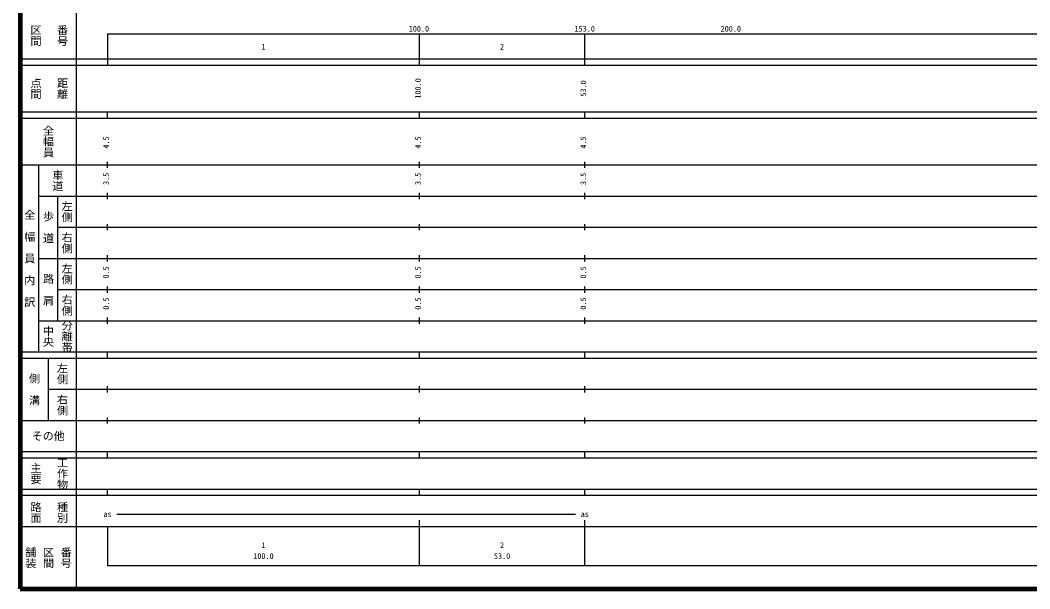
# Model space of a CAD drawing. Units: millimetres on the paper, enlarged 1000 times. Extents: x 40000 to 17617748, y -216064984 to 380000.
# Drawn here: x 40000 to 363711, y 20000 to 202409 of the extents above; entities that cross this region are included whole.
import ezdxf
from ezdxf.enums import TextEntityAlignment as Align

# ---------------------------------------------------------------- set-up
doc = ezdxf.new("R2010")
doc.units = ezdxf.units.MM
doc.header["$LTSCALE"] = 1000
doc.layers.add('M-TTL', color=2, linetype='Continuous', lineweight=140)
doc.layers.add('M-TTL-BAND', color=7, linetype='Continuous', lineweight=25)
doc.styles.add('@ＭＳ ゴシック', font='')
doc.styles.add('ＭＳ ゴシック', font='')
doc.styles.get('@ＭＳ ゴシック').set_extended_font_data('@MS Gothic')
doc.styles.get('ＭＳ ゴシック').set_extended_font_data('MS Gothic')

msp = doc.modelspace()

# ---------------------------------------------------------------- linework, layer by layer
at = {"layer": 'M-TTL'}
for p, q in [((40000, 380000), (40000, 20000)), ((40000, 20000), (680000, 20000))]:
    msp.add_line(p, q, dxfattribs=at)
at = {"layer": 'M-TTL-BAND'}
for p, q in [((58000, 370000), (58000, 20000)), ((68000, 198000), (579000, 198000)), ((68000, 198000), (68000, 188000)), ((168000, 188000), (168000, 198000)), ((221000, 188000), (221000, 198000)), ((40000, 190000), (579000, 190000)), ((40000, 188000), (579000, 188000)), ((40000, 173000), (579000, 173000)), ((68000, 171000), (68000, 173000)), ((168000, 171000), (168000, 173000)), ((221000, 171000), (221000, 173000)), ((40000, 171000), (579000, 171000)), ((40000, 156000), (579000, 156000)), ((46000, 96000), (46000, 156000)), ((68000, 155000), (68000, 157000)), ((168000, 155000), (168000, 157000)), ((221000, 155000), (221000, 157000)), ((46000, 146000), (579000, 146000)), ((52000, 146000), (52000, 106000)), ((68000, 145000), (68000, 147000)), ((168000, 145000), (168000, 147000)), ((221000, 145000), (221000, 147000)), ((52000, 136000), (579000, 136000)), ((68000, 135000), (68000, 137000)), ((168000, 135000), (168000, 137000)), ((221000, 135000), (221000, 137000)), ((68000, 125000), (68000, 127000)), ((168000, 125000), (168000, 127000)), ((221000, 125000), (221000, 127000)), ((46000, 126000), (579000, 126000)), ((68000, 115000), (68000, 117000)), ((168000, 115000), (168000, 117000)), ((221000, 115000), (221000, 117000)), ((52000, 116000), (579000, 116000)), ((68000, 105000), (68000, 107000)), ((168000, 105000), (168000, 107000)), ((221000, 105000), (221000, 107000)), ((46000, 106000), (579000, 106000)), ((40000, 96000), (579000, 96000)), ((40000, 94000), (579000, 94000)), ((49000, 94000), (49000, 74000)), ((68000, 94000), (68000, 96000)), ((168000, 94000), (168000, 96000)), ((221000, 94000), (221000, 96000)), ((68000, 83000), (68000, 85000)), ((168000, 83000), (168000, 85000)), ((221000, 83000), (221000, 85000)), ((49000, 84000), (579000, 84000)), ((68000, 73000), (68000, 75000)), ((168000, 73000), (168000, 75000)), ((221000, 73000), (221000, 75000)), ((40000, 74000), (579000, 74000)), ((40000, 64000), (579000, 64000)), ((40000, 62000), (579000, 62000)), ((68000, 62000), (68000, 64000)), ((168000, 62000), (168000, 64000)), ((221000, 62000), (221000, 64000)), ((40000, 52000), (579000, 52000)), ((68000, 50000), (68000, 52000)), ((168000, 50000), (168000, 52000)), ((221000, 50000), (221000, 52000)), ((40000, 50000), (579000, 50000)), ((71000, 44000), (218000, 44000)), ((40000, 40000), (579000, 40000)), ((68000, 40000), (68000, 27500)), ((168000, 27500), (168000, 42000)), ((221000, 27500), (221000, 42000)), ((68000, 27500), (579000, 27500))]:
    msp.add_line(p, q, dxfattribs=at)

# ---------------------------------------------------------------- texts
at = {"layer": 'M-TTL-BAND', "style": '@ＭＳ ゴシック'}
for s, p in [('番号', (53500, 197500)), ('区間', (45000, 197500)), ('点間', (45000, 180500)), ('距離', (53500, 180500)), ('全幅員', (49000, 163500)), ('車道', (52000, 151000)), ('左側', (55000, 141000)), ('全\u3000幅\u3000員\u3000内\u3000訳', (43000, 126000)), ('歩\u3000道', (49000, 136000)), ('右側', (55000, 131000)), ('左側', (55000, 121000)), ('路\u3000肩', (49000, 116000)), ('右側', (55000, 111000)), ('中央', (49000, 101000)), ('分離帯', (55000, 101000)), ('左側', (53500, 89000)), ('側\u3000溝', (44500, 84000)), ('右側', (53500, 79000)), ('工作物', (53500, 57000)), ('主要', (45000, 57000)), ('路面', (45000, 44500)), ('種別', (53500, 44500)), ('舗装', (43333, 30000)), ('区間', (49000, 30000)), ('番号', (54667, 30000))]:
    msp.add_text(s, height=2566, rotation=270, dxfattribs=at).set_placement(p, align=Align.MIDDLE_CENTER)
at = {"layer": 'M-TTL-BAND', "style": 'ＭＳ ゴシック'}
for s, p in [('100.0', (167844, 198195)), ('153.0', (221000, 198195)), ('200.0', (267844, 198195)), ('1', (118000, 192405)), ('2', (194500, 192405)), ('as', (68000, 42500)), ('as', (221000, 42500)), ('1', (118000, 32523)), ('2', (194500, 32523)), ('100.0', (118000, 29033)), ('53.0', (194500, 29033))]:
    msp.add_text(s, height=1833, dxfattribs=at).set_placement(p, align=Align.BOTTOM_CENTER)
for s, p in [('100.0', (169000, 180500)), ('53.0', (222000, 180500)), ('4.5', (69000, 163174)), ('4.5', (169000, 163174)), ('4.5', (222000, 163174)), ('3.5', (69000, 151500)), ('3.5', (169000, 151500)), ('3.5', (222000, 151500)), ('0.5', (69000, 121500)), ('0.5', (169000, 121500)), ('0.5', (222000, 121500)), ('0.5', (69000, 111500)), ('0.5', (169000, 111500)), ('0.5', (222000, 111500))]:
    msp.add_text(s, height=1833, rotation=90, dxfattribs=at).set_placement(p, align=Align.BOTTOM_CENTER)
msp.add_text('その他', height=2566, dxfattribs=at).set_placement((49000, 69000), align=Align.MIDDLE_CENTER)

doc.saveas('drawing.dxf')
